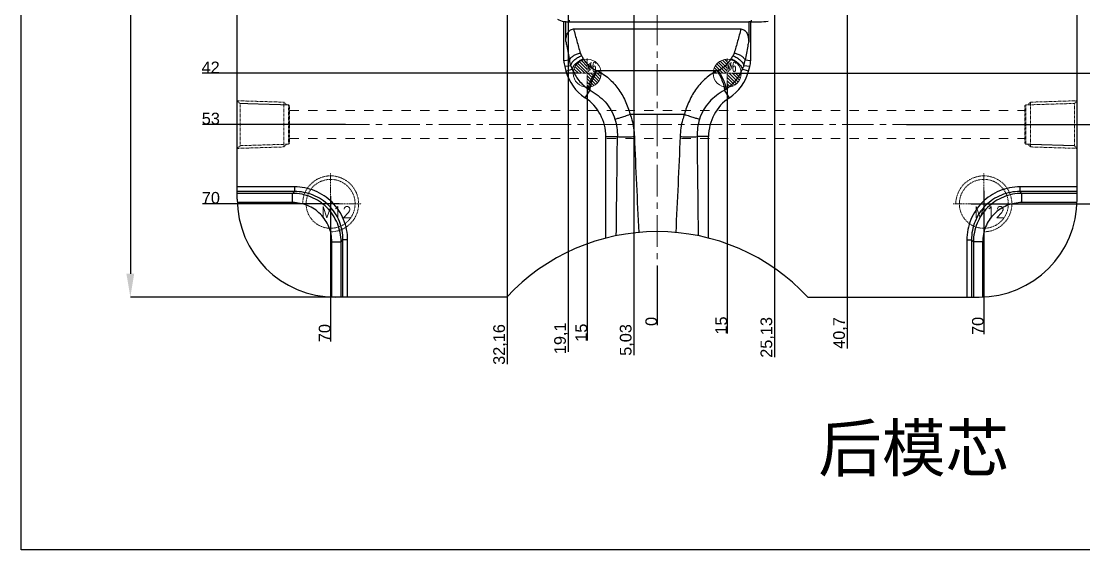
# Model space of a CAD drawing. Header units: millimetres. Extents: x 2875 to 3219, y 1450 to 1733.
# Drawn here: x 2875.1 to 3102.8, y 1450.1 to 1563.5 of the extents above; entities that cross this region are included whole.
import ezdxf

# ---------------------------------------------------------------- set-up
doc = ezdxf.new("R2010")
doc.units = ezdxf.units.MM
doc.linetypes.add('CENTER', pattern=[0.6, 0.375, -0.075, 0.075, -0.075])
doc.linetypes.add('HIDDEN', pattern=[0.2, 0.1, -0.1])
for name, color, linetype, lineweight in [('center', 1, 'CENTER', 9), ('cool', 153, 'HIDDEN', 9), ('dim', 4, 'Continuous', 9), ('epin', 13, 'Continuous', 9), ('screw', 33, 'Continuous', 13)]:
    doc.layers.add(name, color=color, linetype=linetype, lineweight=lineweight)
doc.styles.get("Standard").update_dxf_attribs({"font": 'arial.ttf'})
doc.styles.add('TXT', font='txt.shx', dxfattribs={"bigfont": 'gbcbig.shx'})
doc.styles.add('TXT05', font='txt.shx', dxfattribs={"width": 0.5, "bigfont": 'gbcbig.shx'})
doc.dimstyles.new('副本 ISO-25-1', dxfattribs={"dimtxt": 5, "dimasz": 5, "dimexe": 0, "dimexo": 0, "dimgap": 0, "dimtad": 1, "dimtxsty": 'Standard', "dimcen": 0, "dimclrd": 4, "dimclre": 4, "dimclrt": 6, "dimazin": 0, "dimtfac": 1, "dimtofl": 0, "dimtmove": 0, "dimatfit": 3, "dimfxl": 0, "dimarcsym": 0})

# ---------------------------------------------------------------- blocks, each defined once
blk = doc.blocks.new('epin_ejp_6')
at = {"layer": 'epin'}
h = blk.add_hatch(dxfattribs=at)
h.set_pattern_fill('_ANSI31', color=123, scale=0.15, angle=90, style=0)
h.set_pattern_definition([(135, (735.3002, 266.8078), (-0.3367596, -0.3367596), [])])
h.paths.add_polyline_path([(0, 3, 0.414214), (-3, 0), (0, 0)])
h.paths.add_polyline_path([(3, 0), (0, 0), (0, -3, 0.414214)])
at = {"layer": 'epin', "color": 1, "linetype": 'CENTER', "ltscale": 0.186593}
for p, q in [((0, -3.3), (0, 3.3)), ((-3.3, 0), (3.3, 0))]:
    blk.add_line(p, q, dxfattribs=at)
at = {"layer": 'epin'}
blk.add_circle((0, 0), 3, dxfattribs=at)
at = {"layer": 'epin', "color": 6, "style": 'TXT05', "width": 0.5}
blk.add_text('%%c6', height=2.1, dxfattribs=at).set_placement((0.12, 0.3))
blk = doc.blocks.new('cool_jt_f11')
at = {"layer": 'cool', "ltscale": 0.3}
for p, q in [((0, 5.11), (0.58, 4.53)), ((0, 5.11), (10, 4.8)), ((10, 4.8), (10.58, 4.22)), ((10, 4.8), (10, -4.8)), ((0.58, 4.53), (0.58, -4.53)), ((11, 4.21), (0.58, 4.53)), ((0.58, 4.53), (11, 4.21)), ((11.21, 4), (11, 4.21)), ((11, -4.21), (11, 4.21)), ((11.21, -4), (11.21, 4)), ((0.58, -4.53), (0, -5.11)), ((0.58, -4.53), (11, -4.21)), ((10, -4.8), (10.58, -4.22)), ((11, -4.21), (11.21, -4)), ((0, -5.11), (10, -4.8))]:
    blk.add_line(p, q, dxfattribs=at)
blk = doc.blocks.new('screw_m12_g')
at = {"layer": 'screw', "color": 1, "linetype": 'CENTER', "ltscale": 0.373186}
for p, q in [((0, -6.6), (0, 6.6)), ((-6.6, 0), (6.6, 0))]:
    blk.add_line(p, q, dxfattribs=at)
at = {"layer": 'screw', "color": 33, "linetype": 'HIDDEN', "ltscale": 0.373186}
blk.add_circle((0, 0), 5.25, dxfattribs=at)
at = {"layer": 'screw', "color": 92, "linetype": 'HIDDEN', "ltscale": 0.373186}
blk.add_arc((0, 0), 6, 270, 180, dxfattribs=at)
at = {"layer": 'screw', "color": 6, "style": 'TXT'}
blk.add_text('M12', height=2.4, dxfattribs=at).set_placement((-2.04, -3))
blk = doc.blocks.new('*D86')
at = {"color": 4, "linetype": 'Continuous', "lineweight": -2, "transparency": 16777216}
for p, q in [((2957.78, 1684.34), (2898.48, 1684.34)), ((2898.48, 1679.34), (2898.48, 1509.34)), ((2960.77, 1504.34), (2898.48, 1504.34))]:
    blk.add_line(p, q, dxfattribs=at)
at = {"color": 4, "transparency": 16777216}
for points in [[(2897.64, 1679.34), (2899.31, 1679.34), (2898.48, 1684.34)], [(2897.64, 1509.34), (2899.31, 1509.34), (2898.48, 1504.34)]]:
    blk.add_solid(points, dxfattribs=at)
at = {"layer": 'Defpoints', "color": 0, "transparency": 16777216}
for p in [(2957.78, 1684.34), (2898.48, 1504.34), (2960.77, 1504.34)]:
    blk.add_point(p, dxfattribs=at)
at = {"color": 6, "transparency": 16777216, "insert": (2895.92, 1606.47), "char_height": 5, "attachment_point": 5, "rotation": 90}
blk.add_mtext('180', dxfattribs=at)
blk = doc.blocks.new('*D94')
at = {"layer": 'Defpoints', "color": 0, "transparency": 16777216}
for p in [(3011.4, 1594.34), (3027.37, 1552.34), (3109.24, 1552.34)]:
    blk.add_point(p, dxfattribs=at)
at = {"layer": 'dim', "color": 4, "linetype": 'Continuous', "lineweight": -2, "transparency": 16777216}
blk.add_line((3027.37, 1552.34), (3112.89, 1552.34), dxfattribs=at)
at = {"layer": 'dim', "color": 6, "transparency": 16777216, "insert": (3111.07, 1553.59), "char_height": 2.5, "attachment_point": 5}
blk.add_mtext('42', dxfattribs=at)
blk = doc.blocks.new('*D95')
at = {"layer": 'Defpoints', "color": 0, "transparency": 16777216}
for p in [(3011.4, 1594.34), (3064.84, 1541.34), (3109.24, 1541.34)]:
    blk.add_point(p, dxfattribs=at)
at = {"layer": 'dim', "color": 4, "linetype": 'Continuous', "lineweight": -2, "transparency": 16777216}
blk.add_line((3064.84, 1541.34), (3112.82, 1541.34), dxfattribs=at)
at = {"layer": 'dim', "color": 6, "transparency": 16777216, "insert": (3111.03, 1542.61), "char_height": 2.5, "attachment_point": 5}
blk.add_mtext('53', dxfattribs=at)
blk = doc.blocks.new('*D96')
at = {"layer": 'Defpoints', "color": 0, "transparency": 16777216}
for p in [(3011.4, 1594.34), (3078.71, 1524.34), (3109.24, 1524.34)]:
    blk.add_point(p, dxfattribs=at)
at = {"layer": 'dim', "color": 4, "linetype": 'Continuous', "lineweight": -2, "transparency": 16777216}
blk.add_line((3078.71, 1524.34), (3112.79, 1524.34), dxfattribs=at)
at = {"layer": 'dim', "color": 6, "transparency": 16777216, "insert": (3111.01, 1525.61), "char_height": 2.5, "attachment_point": 5}
blk.add_mtext('70', dxfattribs=at)
blk = doc.blocks.new('*D59')
at = {"layer": 'Defpoints', "color": 0, "transparency": 16777216}
for p in [(3011.4, 1594.34), (3011.4, 1511.01), (3011.4, 1499.93)]:
    blk.add_point(p, dxfattribs=at)
at = {"layer": 'dim', "color": 4, "linetype": 'Continuous', "lineweight": -2, "transparency": 16777216}
blk.add_line((3011.4, 1511.01), (3011.4, 1498.3), dxfattribs=at)
at = {"layer": 'dim', "color": 6, "transparency": 16777216, "insert": (3010.13, 1499.11), "char_height": 2.5, "attachment_point": 5, "rotation": 90}
blk.add_mtext('0', dxfattribs=at)
blk = doc.blocks.new('*D60')
at = {"layer": 'Defpoints', "color": 0, "transparency": 16777216}
for p in [(3011.4, 1594.34), (3026.4, 1550.03), (3026.4, 1499.93)]:
    blk.add_point(p, dxfattribs=at)
at = {"layer": 'dim', "color": 4, "linetype": 'Continuous', "lineweight": -2, "transparency": 16777216}
blk.add_line((3026.4, 1550.03), (3026.4, 1496.56), dxfattribs=at)
at = {"layer": 'dim', "color": 6, "transparency": 16777216, "insert": (3025.13, 1498.24), "char_height": 2.5, "attachment_point": 5, "rotation": 90}
blk.add_mtext('15', dxfattribs=at)
blk = doc.blocks.new('*D61')
at = {"layer": 'Defpoints', "color": 0, "transparency": 16777216}
for p in [(3011.4, 1594.34), (3036.53, 1571.17), (3036.53, 1499.93)]:
    blk.add_point(p, dxfattribs=at)
at = {"layer": 'dim', "color": 4, "linetype": 'Continuous', "lineweight": -2, "transparency": 16777216}
blk.add_line((3036.53, 1571.17), (3036.53, 1491.45), dxfattribs=at)
at = {"layer": 'dim', "color": 6, "transparency": 16777216, "insert": (3035.02, 1495.69), "char_height": 2.5, "attachment_point": 5, "rotation": 90}
blk.add_mtext('25,13', dxfattribs=at)
blk = doc.blocks.new('*D62')
at = {"layer": 'Defpoints', "color": 0, "transparency": 16777216}
for p in [(3011.4, 1594.34), (3052.1, 1588.63), (3052.1, 1499.93)]:
    blk.add_point(p, dxfattribs=at)
at = {"layer": 'dim', "color": 4, "linetype": 'Continuous', "lineweight": -2, "transparency": 16777216}
blk.add_line((3052.1, 1588.63), (3052.1, 1493.33), dxfattribs=at)
at = {"layer": 'dim', "color": 6, "transparency": 16777216, "insert": (3050.6, 1496.63), "char_height": 2.5, "attachment_point": 5, "rotation": 90}
blk.add_mtext('40,7', dxfattribs=at)
blk = doc.blocks.new('*D97')
at = {"layer": 'Defpoints', "color": 0, "transparency": 16777216}
for p in [(3011.4, 1594.34), (3081.4, 1527.09), (3081.4, 1499.93)]:
    blk.add_point(p, dxfattribs=at)
at = {"layer": 'dim', "color": 4, "linetype": 'Continuous', "lineweight": -2, "transparency": 16777216}
blk.add_line((3081.4, 1527.09), (3081.4, 1496.37), dxfattribs=at)
at = {"layer": 'dim', "color": 6, "transparency": 16777216, "insert": (3080.13, 1498.15), "char_height": 2.5, "attachment_point": 5, "rotation": 90}
blk.add_mtext('70', dxfattribs=at)
blk = doc.blocks.new('*D76')
at = {"layer": 'Defpoints', "color": 0, "transparency": 16777216}
for p in [(3011.4, 1594.34), (2917.52, 1552.34), (2994.48, 1552.34)]:
    blk.add_point(p, dxfattribs=at)
at = {"layer": 'dim', "color": 4, "linetype": 'Continuous', "lineweight": -2, "transparency": 16777216}
blk.add_line((2994.48, 1552.34), (2913.86, 1552.34), dxfattribs=at)
at = {"layer": 'dim', "color": 6, "transparency": 16777216, "insert": (2915.69, 1553.59), "char_height": 2.5, "attachment_point": 5}
blk.add_mtext('42', dxfattribs=at)
blk = doc.blocks.new('*D106')
at = {"layer": 'Defpoints', "color": 0, "transparency": 16777216}
for p in [(3011.4, 1594.34), (2917.52, 1541.34), (2944.57, 1541.34)]:
    blk.add_point(p, dxfattribs=at)
at = {"layer": 'dim', "color": 4, "linetype": 'Continuous', "lineweight": -2, "transparency": 16777216}
blk.add_line((2944.57, 1541.34), (2913.94, 1541.34), dxfattribs=at)
at = {"layer": 'dim', "color": 6, "transparency": 16777216, "insert": (2915.73, 1542.61), "char_height": 2.5, "attachment_point": 5}
blk.add_mtext('53', dxfattribs=at)
blk = doc.blocks.new('*D107')
at = {"layer": 'Defpoints', "color": 0, "transparency": 16777216}
for p in [(3011.4, 1594.34), (2917.52, 1524.34), (2943.2, 1524.34)]:
    blk.add_point(p, dxfattribs=at)
at = {"layer": 'dim', "color": 4, "linetype": 'Continuous', "lineweight": -2, "transparency": 16777216}
blk.add_line((2943.2, 1524.34), (2913.97, 1524.34), dxfattribs=at)
at = {"layer": 'dim', "color": 6, "transparency": 16777216, "insert": (2915.74, 1525.61), "char_height": 2.5, "attachment_point": 5}
blk.add_mtext('70', dxfattribs=at)
blk = doc.blocks.new('*D77')
at = {"layer": 'Defpoints', "color": 0, "transparency": 16777216}
for p in [(3011.4, 1594.34), (2941.4, 1526.01), (2941.4, 1498.38)]:
    blk.add_point(p, dxfattribs=at)
at = {"layer": 'dim', "color": 4, "linetype": 'Continuous', "lineweight": -2, "transparency": 16777216}
blk.add_line((2941.4, 1526.01), (2941.4, 1494.83), dxfattribs=at)
at = {"layer": 'dim', "color": 6, "transparency": 16777216, "insert": (2940.13, 1496.61), "char_height": 2.5, "attachment_point": 5, "rotation": 90}
blk.add_mtext('70', dxfattribs=at)
blk = doc.blocks.new('*D78')
at = {"layer": 'Defpoints', "color": 0, "transparency": 16777216}
for p in [(3011.4, 1594.34), (2979.24, 1583.64), (2979.24, 1498.38)]:
    blk.add_point(p, dxfattribs=at)
at = {"layer": 'dim', "color": 4, "linetype": 'Continuous', "lineweight": -2, "transparency": 16777216}
blk.add_line((2979.24, 1583.64), (2979.24, 1489.95), dxfattribs=at)
at = {"layer": 'dim', "color": 6, "transparency": 16777216, "insert": (2977.74, 1494.17), "char_height": 2.5, "attachment_point": 5, "rotation": 90}
blk.add_mtext('32,16', dxfattribs=at)
blk = doc.blocks.new('*D79')
at = {"layer": 'Defpoints', "color": 0, "transparency": 16777216}
for p in [(3011.4, 1594.34), (3006.38, 1584.55), (3006.38, 1498.38)]:
    blk.add_point(p, dxfattribs=at)
at = {"layer": 'dim', "color": 4, "linetype": 'Continuous', "lineweight": -2, "transparency": 16777216}
blk.add_line((3006.38, 1584.55), (3006.38, 1491.89), dxfattribs=at)
at = {"layer": 'dim', "color": 6, "transparency": 16777216, "insert": (3004.87, 1495.14), "char_height": 2.5, "attachment_point": 5, "rotation": 90}
blk.add_mtext('5,03', dxfattribs=at)
blk = doc.blocks.new('*D80')
at = {"layer": 'Defpoints', "color": 0, "transparency": 16777216}
for p in [(3011.4, 1594.34), (2992.31, 1567.97), (2992.31, 1498.38)]:
    blk.add_point(p, dxfattribs=at)
at = {"layer": 'dim', "color": 4, "linetype": 'Continuous', "lineweight": -2, "transparency": 16777216}
blk.add_line((2992.31, 1567.97), (2992.31, 1492.61), dxfattribs=at)
at = {"layer": 'dim', "color": 6, "transparency": 16777216, "insert": (2990.8, 1495.5), "char_height": 2.5, "attachment_point": 5, "rotation": 90}
blk.add_mtext('19,1', dxfattribs=at)
blk = doc.blocks.new('*D81')
at = {"layer": 'Defpoints', "color": 0, "transparency": 16777216}
for p in [(3011.4, 1594.34), (2996.4, 1549.59), (2996.4, 1498.38)]:
    blk.add_point(p, dxfattribs=at)
at = {"layer": 'dim', "color": 4, "linetype": 'Continuous', "lineweight": -2, "transparency": 16777216}
blk.add_line((2996.4, 1549.59), (2996.4, 1495.02), dxfattribs=at)
at = {"layer": 'dim', "color": 6, "transparency": 16777216, "insert": (2995.13, 1496.7), "char_height": 2.5, "attachment_point": 5, "rotation": 90}
blk.add_mtext('15', dxfattribs=at)

msp = doc.modelspace()

# ---------------------------------------------------------------- linework, layer by layer
at = {"color": 7, "linetype": 'Continuous'}
for p, q in [((2921.402, 1525.336), (2921.402, 1663.336)), ((3101.402, 1525.336), (3101.402, 1663.336)), ((2991.402, 1555.004), (2991.402, 1563.456)), ((2991.804, 1559.151), (2991.804, 1563.419)), ((2992.621, 1563.363), (2992.621, 1563.719)), ((2992.621, 1563.363), (3031, 1563.363)), ((3031, 1563.363), (3031, 1559.151)), ((3031.402, 1563.332), (3031, 1563.363)), ((3031.402, 1563.332), (3031.402, 1555.004)), ((3031.402, 1563.332), (3031.502, 1563.332)), ((3031.502, 1563.719), (3031.502, 1563.332)), ((2993.471, 1561.832), (3029.333, 1561.832)), ((2992.584, 1555.159), (2991.402, 1555.004)), ((2992.862, 1553.924), (2991.567, 1553.754)), ((2991.567, 1553.754), (2991.818, 1552.818)), ((2991.818, 1552.818), (2993.204, 1553.19)), ((3030.987, 1552.818), (3029.6, 1553.19)), ((3031.238, 1553.754), (3029.943, 1553.924)), ((3031.402, 1555.004), (3030.22, 1555.159)), ((3030.987, 1552.818), (3031.238, 1553.754)), ((2998.369, 1552.956), (3024.435, 1552.956)), ((2995.94, 1547.079), (2997.011, 1548.69)), ((3026.865, 1547.079), (3025.794, 1548.69)), ((3005.589, 1543.531), (3017.215, 1543.531)), ((3000.402, 1516.99), (3000.402, 1538.752)), ((3000.402, 1538.752), (3002.87, 1538.752)), ((3022.402, 1538.752), (3019.934, 1538.752)), ((3022.402, 1516.99), (3022.402, 1538.752)), ((2933.658, 1527.98), (2921.402, 1527.98)), ((2933.658, 1527.98), (2933.658, 1526.989)), ((3101.402, 1527.98), (3089.147, 1527.98)), ((3089.147, 1527.98), (3089.147, 1526.989)), ((2933.658, 1526.989), (2921.402, 1526.989)), ((2933.246, 1526.578), (2921.402, 1526.578)), ((2933.246, 1526.578), (2933.658, 1526.989)), ((2933.246, 1524.597), (2933.246, 1526.578)), ((3101.402, 1526.989), (3089.147, 1526.989)), ((3089.558, 1526.578), (3089.147, 1526.989)), ((3101.402, 1526.578), (3089.558, 1526.578)), ((3089.558, 1524.597), (3089.558, 1526.578)), ((2933.246, 1524.597), (2921.415, 1524.597)), ((3101.389, 1524.597), (3089.558, 1524.597)), ((2943.644, 1516.18), (2944.056, 1516.591)), ((2944.056, 1504.336), (2944.056, 1516.591)), ((2945.046, 1516.591), (2944.056, 1516.591)), ((2945.046, 1504.336), (2945.046, 1516.591)), ((3077.759, 1516.591), (3078.749, 1516.591)), ((3077.759, 1516.591), (3077.759, 1504.336)), ((3079.16, 1516.18), (3078.749, 1516.591)), ((3078.749, 1516.591), (3078.749, 1504.336)), ((2941.664, 1504.349), (2941.664, 1516.18)), ((2941.664, 1516.18), (2943.644, 1516.18)), ((2943.644, 1504.336), (2943.644, 1516.18)), ((3081.141, 1516.18), (3079.16, 1516.18)), ((3079.16, 1516.18), (3079.16, 1504.336)), ((3081.141, 1516.18), (3081.141, 1504.349)), ((2979.147, 1504.336), (2942.402, 1504.336)), ((3043.658, 1504.336), (3080.402, 1504.336))]:
    msp.add_line(p, q, dxfattribs=at)
msp.add_lwpolyline([(2875.099, 1733.293), (3218.786, 1733.293), (3218.786, 1450.145), (2875.099, 1450.145)], close=True)
for centre, radius, start, end in [((2992.621, 1569.362), 6.03, 244.30256, 258.33689), ((2992.621, 1569.362), 5.999, 262.17126, 270), ((3031.502, 1604.336), 41.004, 270, 275.09474), ((3000.774, 1558.495), 6.039, 210.58322, 246.528), ((3022.027, 1558.499), 6.044, 293.4876, 329.40119), ((2997.785, 1555.679), 5.227, 185.70174, 199.61199), ((3025.015, 1555.68), 5.231, 340.39357, 354.29269), ((3001.477, 1555.406), 10, 195, 236.377), ((3021.328, 1555.406), 10, 303.623, 345), ((2990.402, 1538.752), 10, 0, 56.377), ((3032.402, 1538.752), 10, 123.623, 180), ((-6871.631, 1643.343), 9875.055, 359.2698421, 359.3931456), ((12856.298, 1642.898), 9836.915, 180.6066154, 180.730397), ((2942.402, 1525.336), 21, 180, 270), ((3080.402, 1525.336), 21, 270, 0), ((3011.402, 1474.336), 44.05, 42.9253, 137.0747)]:
    msp.add_arc(centre, radius, start, end, dxfattribs=at)
for centre, major_axis, ratio, start_param, end_param in [((2992.155, 1569.362), (5.971, 0), 0.9969396, -1.6971041, -1.6294918), ((2996.579, 1555.049), (-5.135, -0.676), 0.9653656, -0.1264151, 0.1264151), ((3026.226, 1555.049), (-5.135, 0.676), 0.9653656, 3.0151776, 3.2680077)]:
    msp.add_ellipse(centre, major_axis=major_axis, ratio=ratio, start_param=start_param, end_param=end_param, dxfattribs=at)
for points, knots in [([(2991.804, 1559.151), (2991.804, 1559.442), (2991.85, 1560.023), (2992.055, 1560.729), (2992.349, 1561.234), (2992.648, 1561.557), (2993.032, 1561.781), (2993.326, 1561.832), (2993.471, 1561.832)], [0, 0, 0, 0, 0.2498778, 0.4995127, 0.6246728, 0.749778, 0.8748967, 1, 1, 1, 1]), ([(2993.471, 1561.832), (2993.708, 1560.972), (2994.169, 1559.248), (2994.65, 1557.529), (2994.916, 1556.676)], [0, 0, 0, 0, 0.4995934, 1, 1, 1, 1]), ([(3029.333, 1561.832), (3029.097, 1560.972), (3028.636, 1559.248), (3028.154, 1557.529), (3027.888, 1556.676)], [0, 0, 0, 0, 0.4996026, 1, 1, 1, 1]), ([(3029.333, 1561.832), (3029.479, 1561.832), (3029.772, 1561.781), (3030.156, 1561.558), (3030.456, 1561.234), (3030.749, 1560.729), (3030.955, 1560.023), (3031, 1559.441), (3031, 1559.151)], [0, 0, 0, 0, 0.1250983, 0.2502176, 0.375321, 0.5004794, 0.7501206, 1, 1, 1, 1]), ([(2991.804, 1559.151), (2991.87, 1558.821), (2992.135, 1557.491), (2992.397, 1556.161), (2992.584, 1555.159)], [0, 0, 0, 0, 0.2484086, 1, 1, 1, 1]), ([(3031, 1559.151), (3030.935, 1558.82), (3030.67, 1557.491), (3030.408, 1556.161), (3030.22, 1555.159)], [0, 0, 0, 0, 0.2484653, 1, 1, 1, 1]), ([(2992.584, 1555.159), (2992.649, 1555.339), (2992.895, 1555.698), (2993.434, 1556.129), (2994.127, 1556.476), (2994.647, 1556.625), (2994.916, 1556.676)], [0, 0, 0, 0, 0.1983139, 0.4403567, 0.7144758, 1, 1, 1, 1]), ([(2992.862, 1553.924), (2992.887, 1554.135), (2993.089, 1554.591), (2993.612, 1555.187), (2994.329, 1555.724), (2994.888, 1556), (2995.182, 1556.108)], [0, 0, 0, 0, 0.1925723, 0.4371681, 0.7158871, 1, 1, 1, 1]), ([(2993.204, 1553.19), (2993.228, 1553.407), (2993.431, 1553.878), (2993.966, 1554.49), (2994.7, 1555.037), (2995.275, 1555.314), (2995.576, 1555.422)], [0, 0, 0, 0, 0.1938206, 0.4382518, 0.7162877, 1, 1, 1, 1]), ([(2994.916, 1556.676), (2994.932, 1556.627), (2995.002, 1556.43), (2995.099, 1556.243), (2995.182, 1556.108)], [0, 0, 0, 0, 0.2464863, 1, 1, 1, 1]), ([(3027.229, 1555.422), (3027.53, 1555.314), (3028.105, 1555.037), (3028.839, 1554.49), (3029.373, 1553.877), (3029.577, 1553.407), (3029.6, 1553.19)], [0, 0, 0, 0, 0.2837156, 0.5617569, 0.8061894, 1, 1, 1, 1]), ([(3027.888, 1556.676), (3027.873, 1556.627), (3027.803, 1556.43), (3027.705, 1556.243), (3027.623, 1556.108)], [0, 0, 0, 0, 0.2464701, 1, 1, 1, 1]), ([(3027.623, 1556.108), (3027.916, 1556), (3028.476, 1555.724), (3029.192, 1555.187), (3029.715, 1554.591), (3029.918, 1554.135), (3029.943, 1553.924)], [0, 0, 0, 0, 0.2840996, 0.5627956, 0.8073857, 1, 1, 1, 1]), ([(3027.888, 1556.676), (3028.158, 1556.626), (3028.677, 1556.476), (3029.37, 1556.13), (3029.91, 1555.698), (3030.156, 1555.339), (3030.22, 1555.159)], [0, 0, 0, 0, 0.2854938, 0.5595733, 0.8016107, 1, 1, 1, 1]), ([(2993.204, 1553.19), (2993.549, 1552.337), (2994.509, 1550.688), (2995.923, 1549.4), (2996.723, 1548.873)], [0, 0, 0, 0, 0.489938, 1, 1, 1, 1]), ([(3029.6, 1553.19), (3029.256, 1552.337), (3028.295, 1550.688), (3026.882, 1549.4), (3026.082, 1548.873)], [0, 0, 0, 0, 0.4899539, 1, 1, 1, 1]), ([(2996.723, 1548.873), (2996.704, 1548.973), (2996.711, 1549.22), (2996.787, 1549.633), (2996.933, 1550.134), (2997.22, 1550.908), (2997.679, 1551.873), (2998.125, 1552.615), (2998.369, 1552.956)], [0, 0, 0, 0, 0.068415, 0.1636897, 0.2824207, 0.4191462, 0.7181266, 1, 1, 1, 1]), ([(2997.011, 1548.69), (2996.993, 1548.789), (2997.001, 1549.034), (2997.074, 1549.447), (2997.213, 1549.954), (2997.486, 1550.742), (2997.92, 1551.731), (2998.342, 1552.498), (2998.573, 1552.854)], [0, 0, 0, 0, 0.0668278, 0.1614016, 0.2800528, 0.4171195, 0.7173441, 1, 1, 1, 1]), ([(2998.573, 1552.854), (2999.444, 1552.423), (3001.083, 1551.316), (3003.081, 1549.098), (3004.615, 1546.467), (3005.315, 1544.531), (3005.589, 1543.531)], [0, 0, 0, 0, 0.2431656, 0.4880562, 0.740612, 1, 1, 1, 1]), ([(3024.232, 1552.854), (3023.361, 1552.422), (3021.724, 1551.313), (3019.725, 1549.097), (3018.19, 1546.467), (3017.489, 1544.531), (3017.215, 1543.531)], [0, 0, 0, 0, 0.2431413, 0.488048, 0.7406114, 1, 1, 1, 1]), ([(3024.232, 1552.854), (3024.463, 1552.499), (3024.886, 1551.732), (3025.321, 1550.743), (3025.594, 1549.955), (3025.733, 1549.448), (3025.805, 1549.034), (3025.812, 1548.789), (3025.794, 1548.69)], [0, 0, 0, 0, 0.2826328, 0.5827835, 0.719823, 0.8384692, 0.9330762, 1, 1, 1, 1]), ([(3024.435, 1552.956), (3024.679, 1552.615), (3025.127, 1551.873), (3025.586, 1550.908), (3025.872, 1550.135), (3026.018, 1549.633), (3026.094, 1549.22), (3026.101, 1548.973), (3026.082, 1548.873)], [0, 0, 0, 0, 0.2818659, 0.580822, 0.7175385, 0.836268, 0.9315536, 1, 1, 1, 1]), ([(2997.011, 1548.69), (2998.202, 1548.028), (2999.887, 1546.756), (3001.553, 1544.509), (3002.133, 1543.198), (3002.34, 1542.509)], [0, 0, 0, 0, 0.4900897, 0.7412748, 1, 1, 1, 1]), ([(3025.794, 1548.69), (3024.603, 1548.029), (3022.917, 1546.757), (3021.252, 1544.51), (3020.671, 1543.198), (3020.464, 1542.509)], [0, 0, 0, 0, 0.4900339, 0.7412601, 1, 1, 1, 1]), ([(3002.34, 1542.509), (3002.497, 1542.533), (3002.904, 1542.644), (3003.63, 1542.861), (3004.558, 1543.168), (3005.234, 1543.403), (3005.589, 1543.531)], [0, 0, 0, 0, 0.1395038, 0.3700201, 0.6673177, 1, 1, 1, 1]), ([(3005.589, 1543.531), (3005.727, 1543.148), (3006.214, 1541.596), (3006.459, 1539.97), (3006.505, 1538.752)], [0, 0, 0, 0, 0.250359, 1, 1, 1, 1]), ([(3017.215, 1543.531), (3017.078, 1543.148), (3016.59, 1541.596), (3016.346, 1539.97), (3016.3, 1538.752)], [0, 0, 0, 0, 0.250359, 1, 1, 1, 1]), ([(3017.215, 1543.531), (3017.571, 1543.403), (3018.247, 1543.168), (3019.175, 1542.861), (3019.901, 1542.644), (3020.308, 1542.533), (3020.464, 1542.509)], [0, 0, 0, 0, 0.3326825, 0.6299802, 0.8604965, 1, 1, 1, 1]), ([(3002.87, 1538.752), (3003.038, 1538.728), (3003.487, 1538.711), (3004.295, 1538.7), (3005.339, 1538.714), (3006.102, 1538.737), (3006.505, 1538.752)], [0, 0, 0, 0, 0.1394847, 0.3700042, 0.6673096, 1, 1, 1, 1]), ([(3006.505, 1538.752), (3006.634, 1535.327), (3006.945, 1528.478), (3007.273, 1521.631), (3007.431, 1518.207)], [0, 0, 0, 0, 0.5000001, 1, 1, 1, 1]), ([(3016.3, 1538.752), (3016.17, 1535.327), (3015.859, 1528.478), (3015.532, 1521.631), (3015.373, 1518.207)], [0, 0, 0, 0, 0.5000001, 1, 1, 1, 1]), ([(3016.3, 1538.752), (3016.703, 1538.737), (3017.466, 1538.715), (3018.509, 1538.7), (3019.317, 1538.711), (3019.767, 1538.728), (3019.934, 1538.752)], [0, 0, 0, 0, 0.3326905, 0.6299959, 0.8605154, 1, 1, 1, 1]), ([(2945.046, 1516.591), (2945.046, 1518.074), (2944.464, 1521.072), (2941.935, 1524.869), (2938.138, 1527.397), (2935.14, 1527.979), (2933.658, 1527.98)], [0, 0, 0, 0, 0.2500257, 0.5000043, 0.7499946, 1, 1, 1, 1]), ([(3089.147, 1527.98), (3087.664, 1527.979), (3084.666, 1527.397), (3080.87, 1524.869), (3078.341, 1521.072), (3077.759, 1518.074), (3077.759, 1516.591)], [0, 0, 0, 0, 0.2500257, 0.5000043, 0.7499946, 1, 1, 1, 1]), ([(2943.644, 1516.18), (2943.639, 1517.532), (2943.097, 1520.263), (2940.787, 1523.719), (2937.33, 1526.031), (2934.599, 1526.573), (2933.246, 1526.578)], [0, 0, 0, 0, 0.2499801, 0.4999589, 0.7499515, 1, 1, 1, 1]), ([(2944.056, 1516.591), (2944.058, 1517.946), (2943.532, 1520.686), (2941.224, 1524.158), (2937.752, 1526.465), (2935.012, 1526.992), (2933.658, 1526.989)], [0, 0, 0, 0, 0.2500244, 0.5000042, 0.7499961, 1, 1, 1, 1]), ([(3089.147, 1526.989), (3087.792, 1526.992), (3085.052, 1526.465), (3081.58, 1524.158), (3079.273, 1520.686), (3078.747, 1517.946), (3078.749, 1516.591)], [0, 0, 0, 0, 0.2500244, 0.5000042, 0.7499961, 1, 1, 1, 1]), ([(3089.558, 1526.578), (3088.206, 1526.573), (3085.475, 1526.031), (3082.019, 1523.72), (3079.707, 1520.264), (3079.165, 1517.532), (3079.16, 1516.18)], [0, 0, 0, 0, 0.2499801, 0.4999589, 0.7499515, 1, 1, 1, 1]), ([(2941.664, 1516.18), (2941.664, 1517.276), (2941.233, 1519.492), (2939.365, 1522.298), (2936.559, 1524.167), (2934.343, 1524.597), (2933.246, 1524.597)], [0, 0, 0, 0, 0.2500096, 0.4999586, 0.7499216, 1, 1, 1, 1]), ([(3089.558, 1524.597), (3088.462, 1524.597), (3086.247, 1524.167), (3083.441, 1522.298), (3081.571, 1519.492), (3081.141, 1517.276), (3081.141, 1516.18)], [0, 0, 0, 0, 0.2500096, 0.4999586, 0.7499216, 1, 1, 1, 1])]:
    msp.add_open_spline(points, degree=3, knots=knots, dxfattribs=at)
for points in [[(2995.182, 1556.108), (2995.32, 1555.884), (2995.442, 1555.649), (2995.576, 1555.422)], [(3027.623, 1556.108), (3027.485, 1555.883), (3027.363, 1555.649), (3027.229, 1555.422)], [(2992.862, 1553.924), (2992.974, 1553.678), (2993.091, 1553.435), (2993.204, 1553.19)], [(3029.943, 1553.924), (3029.831, 1553.678), (3029.714, 1553.435), (3029.6, 1553.19)], [(2998.369, 1552.956), (2998.436, 1552.92), (2998.505, 1552.887), (2998.573, 1552.854)], [(3024.435, 1552.956), (3024.369, 1552.92), (3024.3, 1552.888), (3024.232, 1552.854)], [(2996.723, 1548.873), (2996.818, 1548.81), (2996.913, 1548.749), (2997.011, 1548.69)], [(3026.082, 1548.873), (3025.987, 1548.81), (3025.891, 1548.749), (3025.794, 1548.69)], [(3002.34, 1542.509), (3002.704, 1541.298), (3002.886, 1540.017), (3002.87, 1538.752)], [(3020.464, 1542.509), (3020.1, 1541.298), (3019.918, 1540.017), (3019.934, 1538.752)]]:
    msp.add_open_spline(points, degree=3, dxfattribs=at)
at = {"layer": 'center', "color": 1, "linetype": 'CENTER', "ltscale": 18}
msp.add_line((3011.402, 1504.336), (3011.402, 1684.336), dxfattribs=at)
at = {"layer": 'cool', "ltscale": 20}
for p, q in [((2932.612, 1544.336), (3090.192, 1544.336)), ((2932.612, 1538.336), (3090.192, 1538.336))]:
    msp.add_line(p, q, dxfattribs=at)
at = {"layer": 'cool', "color": 1, "linetype": 'CENTER', "ltscale": 18}
msp.add_line((2921.402, 1541.336), (3101.402, 1541.336), dxfattribs=at)

# ---------------------------------------------------------------- block references
at = {"layer": 'cool', "ltscale": 0.932966}
msp.add_blockref('cool_jt_f11', (2921.402, 1541.336), dxfattribs=at)
at = {"layer": 'cool', "ltscale": 0.932966, "rotation": 180}
msp.add_blockref('cool_jt_f11', (3101.402, 1541.336), dxfattribs=at)
at = {"layer": 'epin'}
for p in [(2996.402, 1552.336), (3026.402, 1552.336)]:
    msp.add_blockref('epin_ejp_6', p, dxfattribs=at)
at = {"layer": 'screw'}
for p in [(2941.402, 1524.336), (3081.402, 1524.336)]:
    msp.add_blockref('screw_m12_g', p, dxfattribs=at)

# ---------------------------------------------------------------- texts
at = {"insert": (3045.927, 1476.935), "char_height": 15, "width": 325.32345, "attachment_point": 1}
msp.add_mtext('{\\fSimSun|b0|i0|c134|p2;\\H0.66667x;后模芯\\P\\H1.5x;      }', dxfattribs=at)

# ---------------------------------------------------------------- dimensions: what is measured, and where the dimension line sits
dim = msp.add_linear_dim(base=(2898.476, 1504.336), p1=(2957.781, 1684.336), p2=(2960.775, 1504.336), angle=90, dimstyle='副本 ISO-25-1', override={"dimfxl": 1.25, "dimarcsym": 1})
dim.commit()
dim.dimension.update_dxf_attribs({"geometry": '*D86', "text_midpoint": (2898.476, 1606.474), "dimtype": 160})
at = {"layer": 'dim'}
for feature_location, offset, dtype, origin, picture, middle in [((2994.48, 1552.336), (-76.962, 0), 0, (3011.402, 1594.336), '*D76', (2915.69, 1553.591)), ((2944.574, 1541.336), (-27.056, 0), 0, (3011.402, 1594.336), '*D106', (2915.728, 1542.613)), ((2943.202, 1524.336), (-25.684, 0), 0, (3011.402, 1594.336), '*D107', (2915.742, 1525.612)), ((2941.402, 1526.006), (0, -27.623), 1, (3011.402, 1594.336), '*D77', (2940.126, 1496.608)), ((2979.242, 1583.644), (0, -85.26), 1, (3011.402, 1594.336), '*D78', (2977.74, 1494.167)), ((2992.307310962, 1567.965979317), (0, -69.582272636), 1, (3011.402310962, 1594.335979317), '*D80', (2990.804923513, 1495.495746245)), ((2996.402, 1549.594), (0, -51.211), 1, (3011.402, 1594.336), '*D81', (2995.126, 1496.701)), ((3006.377310962, 1584.548479317), (0, -86.164772636), 1, (3011.402310962, 1594.335979317), '*D79', (3004.874923513, 1495.136776259)), ((3011.402310962, 1511.008915649), (0, -11.082571827), 1, (3011.402310962, 1594.335979317), '*D59', (3010.125878493, 1499.111200575)), ((3027.374, 1552.336), (81.865, 0), 0, (3011.402, 1594.336), '*D94', (3111.067, 1553.591)), ((3064.842, 1541.336), (44.397, 0), 0, (3011.402, 1594.336), '*D95', (3111.029, 1542.613)), ((3078.714, 1524.336), (30.525, 0), 0, (3011.402, 1594.336), '*D96', (3111.015, 1525.612)), ((3026.402, 1550.026), (0, -50.1), 1, (3011.402, 1594.336), '*D60', (3025.126, 1498.244)), ((3036.527310962, 1571.170979317), (0, -71.244635495), 1, (3011.402310962, 1594.335979317), '*D61', (3035.024923513, 1495.68691681)), ((3052.105, 1588.628), (0, -88.701), 1, (3011.402, 1594.336), '*D62', (3050.602, 1496.629)), ((3081.402, 1527.091), (0, -27.165), 1, (3011.402, 1594.336), '*D97', (3080.126, 1498.15))]:
    dim = msp.add_ordinate_dim(feature_location=feature_location, offset=offset, dtype=dtype, origin=origin, dimstyle='副本 ISO-25-1', override={"dimtxt": 2.5, "dimasz": 2, "dimfxl": 1.25, "dimarcsym": 1}, dxfattribs=at)
    dim.commit()
    dim.dimension.update_dxf_attribs({"geometry": picture, "text_midpoint": middle})

doc.saveas('drawing.dxf')
